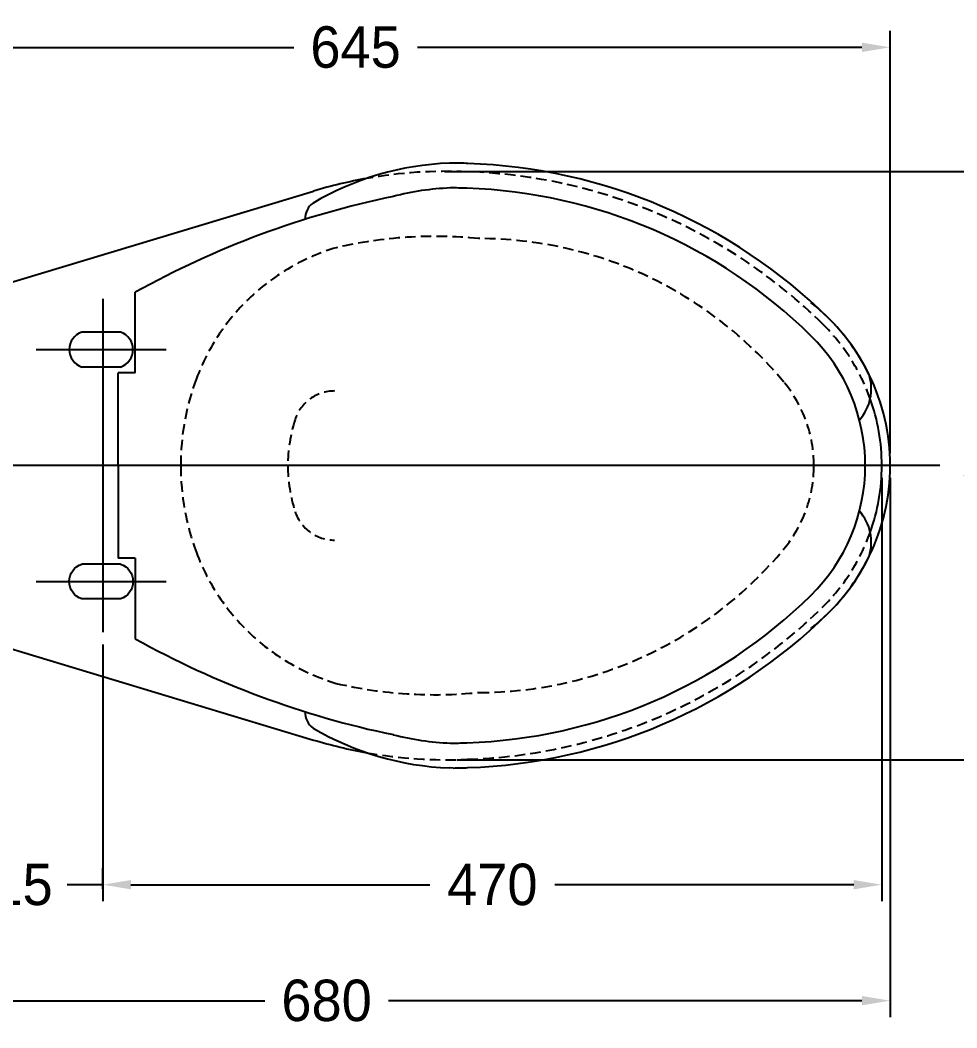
# Model space of a CAD drawing. Header units: millimetres. Extents: x 0 to 3800, y -67 to 2530.
# Drawn here: x 2400 to 2965, y 1246 to 1854 of the extents above; entities that cross this region are included whole.
import ezdxf
from ezdxf.lldxf.tags import DXFTag

# ---------------------------------------------------------------- set-up
doc = ezdxf.new("R2010")
doc.units = ezdxf.units.MM
doc.linetypes.add('DASHED2', pattern=[9.525, 6.35, -3.175])
for name, color, linetype in [('내부선 및 부속', 4, 'Continuous'), ('외형선', 3, 'Continuous'), ('점선', 6, 'DASHED2'), ('중심선', 1, 'DASHED'), ('치수선', 7, 'Continuous')]:
    doc.layers.add(name, color=color, linetype=linetype)
doc.styles.add('____', font='')
doc.styles.get('____').set_extended_font_data('굴림')
tags = doc.linetypes.add('DASHDOT', pattern=[70, 31, -13, 13, -13]).pattern_tags.tags
tags[10:11] = [DXFTag(74, 4), DXFTag(75, 0), DXFTag(340, '0'), DXFTag(46, 0.0), DXFTag(50, 0.0), DXFTag(44, 0.0), DXFTag(45, 0.0)]
tags[8:9] = [DXFTag(74, 4), DXFTag(75, 0), DXFTag(340, '0'), DXFTag(46, 0.0), DXFTag(50, 0.0), DXFTag(44, 0.0), DXFTag(45, 0.0)]
tags[6:7] = [DXFTag(74, 4), DXFTag(75, 0), DXFTag(340, '0'), DXFTag(46, 0.0), DXFTag(50, 0.0), DXFTag(44, 0.0), DXFTag(45, 0.0)]
tags[4:5] = [DXFTag(74, 4), DXFTag(75, 0), DXFTag(340, '0'), DXFTag(46, 0.0), DXFTag(50, 0.0), DXFTag(44, 0.0), DXFTag(45, 0.0)]
tags = doc.linetypes.add('DASHED', pattern=[25.72, 12.86, -12.86]).pattern_tags.tags
tags[6:7] = [DXFTag(74, 4), DXFTag(75, 0), DXFTag(340, '0'), DXFTag(46, 0.0), DXFTag(50, 0.0), DXFTag(44, 0.0), DXFTag(45, 0.0)]
tags[4:5] = [DXFTag(74, 4), DXFTag(75, 0), DXFTag(340, '0'), DXFTag(46, 0.0), DXFTag(50, 0.0), DXFTag(44, 0.0), DXFTag(45, 0.0)]
doc.dimstyles.new('MSADIM', dxfattribs={"dimtxt": 33, "dimasz": 17, "dimexe": 10, "dimexo": 7.5, "dimgap": 10, "dimtad": 0, "dimtih": 1, "dimtoh": 1, "dimdec": 0, "dimzin": 1, "dimdsep": 46, "dimtxsty": '____', "dimcen": 11.25, "dimadec": 0, "dimazin": 0, "dimtfac": 1, "dimtdec": 0, "dimtix": 1, "dimtmove": 0, "dimatfit": 3, "dimfxl": 1, "dimtolj": 1, "dimtzin": 1, "dimarcsym": 0})

# ---------------------------------------------------------------- blocks, each defined once
blk = doc.blocks.new('*D31')
at = {"layer": '치수선', "color": 0, "linetype": 'Continuous', "lineweight": -2, "transparency": 16777216}
for p, q in [((2655.67, 1762.44), (3004.95, 1762.44)), ((2994.95, 1745.44), (2994.95, 1607.75)), ((2994.95, 1424.43), (2994.95, 1562.12)), ((2663.07, 1407.43), (3004.95, 1407.43))]:
    blk.add_line(p, q, dxfattribs=at)
at = {"layer": '치수선', "color": 0, "linetype": 'Continuous', "transparency": 16777216}
for points in [[(2992.12, 1745.44), (2997.78, 1745.44), (2994.95, 1762.44)], [(2992.12, 1424.43), (2997.78, 1424.43), (2994.95, 1407.43)]]:
    blk.add_solid(points, dxfattribs=at)
at = {"layer": '치수선', "color": 0, "linetype": 'Continuous', "transparency": 16777216, "insert": (2994.95, 1584.94), "char_height": 25, "attachment_point": 5, "style": '____'}
blk.add_mtext('\\A1;355', dxfattribs=at)
blk = doc.blocks.new('*D32')
at = {"layer": '치수선', "color": 0, "linetype": 'Continuous', "lineweight": -2, "transparency": 16777216}
for p, q in [((2919.52, 1577.51), (2919.52, 1322)), ((2449.52, 1476.97), (2449.52, 1322)), ((2466.52, 1332), (2646.86, 1332)), ((2902.52, 1332), (2722.19, 1332))]:
    blk.add_line(p, q, dxfattribs=at)
at = {"layer": '치수선', "color": 0, "linetype": 'Continuous', "transparency": 16777216}
for points in [[(2466.52, 1334.83), (2466.52, 1329.17), (2449.52, 1332)], [(2902.52, 1334.83), (2902.52, 1329.17), (2919.52, 1332)]]:
    blk.add_solid(points, dxfattribs=at)
at = {"layer": '치수선', "color": 0, "linetype": 'Continuous', "transparency": 16777216, "insert": (2684.52, 1332), "char_height": 25, "attachment_point": 5, "style": '____'}
blk.add_mtext('\\A1;470', dxfattribs=at)
blk = doc.blocks.new('*D33')
at = {"layer": '치수선', "color": 0, "linetype": 'Continuous', "lineweight": -2, "transparency": 16777216}
for p, q in [((2334.52, 1416.56), (2334.52, 1322)), ((2449.52, 1329.5), (2449.52, 1342)), ((2317.52, 1332), (2300.52, 1332)), ((2334.52, 1332), (2356.07, 1332)), ((2449.52, 1332), (2427.97, 1332)), ((2466.52, 1332), (2483.52, 1332))]:
    blk.add_line(p, q, dxfattribs=at)
at = {"layer": '치수선', "color": 0, "linetype": 'Continuous', "transparency": 16777216}
for points in [[(2317.52, 1334.83), (2317.52, 1329.17), (2334.52, 1332)], [(2466.52, 1334.83), (2466.52, 1329.17), (2449.52, 1332)]]:
    blk.add_solid(points, dxfattribs=at)
at = {"layer": '치수선', "color": 0, "linetype": 'Continuous', "transparency": 16777216, "insert": (2392.02, 1332), "char_height": 25, "attachment_point": 5, "style": '____'}
blk.add_mtext('\\A1;115', dxfattribs=at)
blk = doc.blocks.new('*D35')
at = {"layer": '치수선', "color": 0, "linetype": 'Continuous', "lineweight": -2, "transparency": 16777216}
for p, q in [((2924.52, 1577.51), (2924.52, 1252)), ((2244.52, 1269.5), (2244.52, 1272)), ((2261.52, 1262), (2547.24, 1262)), ((2907.52, 1262), (2621.8, 1262))]:
    blk.add_line(p, q, dxfattribs=at)
at = {"layer": '치수선', "color": 0, "linetype": 'Continuous', "transparency": 16777216}
for points in [[(2261.52, 1264.83), (2261.52, 1259.17), (2244.52, 1262)], [(2907.52, 1264.83), (2907.52, 1259.17), (2924.52, 1262)]]:
    blk.add_solid(points, dxfattribs=at)
at = {"layer": '치수선', "color": 0, "linetype": 'Continuous', "transparency": 16777216, "insert": (2584.52, 1262), "char_height": 25, "attachment_point": 5, "style": '____'}
blk.add_mtext('\\A1;680', dxfattribs=at)
blk = doc.blocks.new('*D28')
at = {"layer": '치수선', "color": 0, "linetype": 'Continuous', "lineweight": -2, "transparency": 16777216}
for p, q in [((2279.52, 1624.01), (2279.52, 1847.44)), ((2924.52, 1592.51), (2924.52, 1847.44)), ((2296.52, 1837.44), (2564.73, 1837.44)), ((2907.52, 1837.44), (2639.32, 1837.44))]:
    blk.add_line(p, q, dxfattribs=at)
at = {"layer": '치수선', "color": 0, "linetype": 'Continuous', "transparency": 16777216}
for points in [[(2296.52, 1840.28), (2296.52, 1834.61), (2279.52, 1837.44)], [(2907.52, 1840.28), (2907.52, 1834.61), (2924.52, 1837.44)]]:
    blk.add_solid(points, dxfattribs=at)
at = {"layer": '치수선', "color": 0, "linetype": 'Continuous', "transparency": 16777216, "insert": (2602.02, 1837.44), "char_height": 25, "attachment_point": 5, "style": '____'}
blk.add_mtext('\\A1;645', dxfattribs=at)

msp = doc.modelspace()

# ---------------------------------------------------------------- linework, layer by layer
at = {"layer": '내부선 및 부속', "linetype": 'Continuous'}
for p, q in [((2660.95, 1767.58), (2658.61, 1767.55)), ((2469.02, 1640.92), (2469.02, 1689.59)), ((2460.26, 1665.55), (2436.77, 1665.55)), ((2460.26, 1644.47), (2436.77, 1644.47)), ((2458.78, 1585.01), (2458.78, 1640.92)), ((2469.02, 1640.92), (2458.78, 1640.92)), ((2458.78, 1585.01), (2458.78, 1529.11)), ((2469.02, 1529.11), (2458.78, 1529.11)), ((2469.02, 1529.11), (2469.02, 1480.44)), ((2460.26, 1525.55), (2436.77, 1525.55)), ((2460.26, 1504.47), (2436.77, 1504.47)), ((2660.95, 1402.44), (2658.61, 1402.47))]:
    msp.add_line(p, q, dxfattribs=at)
at = {"layer": '내부선 및 부속', "linetype": 'Continuous', "flags": 128}
for points in [[(2436.77, 1504.47, -0.708247), (2436.77, 1525.55)], [(2460.26, 1525.55, -0.708247), (2460.26, 1504.47)]]:
    msp.add_lwpolyline(points, format="xyb", dxfattribs=at)
at = {"layer": '내부선 및 부속', "linetype": 'Continuous'}
for centre, radius, start, end in [((2665.45, 1591.68), 176, 92.22932, 120.41153), ((2657.54, 1482.6), 285, 87.54783, 89.31572), ((2659.19, 1442.51), 325, 45.43869, 88.14931), ((2665.45, 1591.68), 161, 92.22932, 104.62837), ((2657.54, 1482.6), 270, 87.54783, 89.65648), ((2659.19, 1442.51), 310, 45.43869, 88.14931), ((2737.62, 1205.22), 553.85, 101.7541, 119.01004), ((2582.98, 1734.25), 11.34, 125.67478, 183.17321), ((2799.52, 1585.01), 125, 0, 51.90814), ((2440.48, 1655.01), 11.18, 109.38414, 250.61586), ((2456.55, 1655.01), 11.18, 289.38414, 70.61586), ((2799.52, 1585.01), 110, 0, 45.43869), ((2885.04, 1631.31), 28.13, 318.21577, 17.82131), ((2799.52, 1585.01), 125, 308.09186, 0), ((2799.52, 1585.01), 110, 314.56131, 0), ((2885.04, 1538.72), 28.13, 342.17869, 41.78423), ((2659.19, 1727.51), 310, 271.85069, 314.56131), ((2659.19, 1727.51), 325, 271.85069, 314.56131), ((2737.62, 1964.8), 553.85, 240.98996, 258.2459), ((2582.98, 1435.77), 11.34, 176.82679, 234.32522), ((2665.45, 1578.34), 176, 239.58847, 267.77068), ((2665.45, 1578.34), 161, 255.37163, 267.77068), ((2657.54, 1687.42), 270, 270.34352, 272.45217), ((2657.54, 1687.42), 285, 270.68428, 272.45217)]:
    msp.add_arc(centre, radius, start, end, dxfattribs=at)
at = {"layer": '외형선', "linetype": 'Continuous'}
for p, q in [((2360.09, 1685.37), (2576.72, 1750.68)), ((2361.31, 1484.28), (2576.72, 1419.34))]:
    msp.add_line(p, q, dxfattribs=at)
for centre, radius, start, end in [((2657.54, 1482.6), 280, 100.01106, 106.7769), ((2799.52, 1585.01), 125, 26.05431, 45.43869), ((2799.52, 1585.01), 120, 0, 19.64969), ((2799.52, 1585.01), 120, 340.35031, 0), ((2799.52, 1585.01), 125, 314.56131, 333.94569), ((2657.54, 1687.42), 280, 253.2231, 259.98894)]:
    msp.add_arc(centre, radius, start, end, dxfattribs=at)
at = {"layer": '점선'}
for centre, radius, start, end in [((2657.54, 1482.6), 280, 87.54783, 100.01106), ((2659.19, 1442.51), 320, 45.43869, 88.14931), ((2649.94, 1459.78), 263.55, 84.27052, 103.07214), ((2676.25, 1483.01), 239, 39.60566, 90), ((2627.79, 1592.01), 130, 106.7458, 159.51269), ((2799.52, 1585.01), 120, 19.64969, 45.43869), ((2646.52, 1585.01), 150, 159.51269, 180), ((2799.52, 1585.01), 79, 0, 39.60566), ((2589.31, 1605.01), 25, 90.00004, 162.07978), ((2651.16, 1585.01), 90, 162.07979, 197.92022), ((2646.52, 1585.01), 150, 180, 200.48731), ((2799.52, 1585.01), 79, 320.39434, 0), ((2589.31, 1565.01), 25, 197.92022, 269.99996), ((2799.52, 1585.01), 120, 314.56131, 340.35031), ((2676.25, 1687.01), 239, 270, 320.39434), ((2627.79, 1578.01), 130, 200.48731, 253.2542), ((2659.19, 1727.51), 320, 271.85069, 314.56131), ((2649.94, 1710.24), 263.55, 256.92786, 275.72948), ((2657.54, 1687.42), 280, 259.98894, 272.45216)]:
    msp.add_arc(centre, radius, start, end, dxfattribs=at)
at = {"layer": '중심선', "linetype": 'DASHDOT'}
for p, q in [((2449.52, 1685.55), (2449.52, 1484.47)), ((2409.3, 1655.01), (2487.72, 1655.01)), ((2954.52, 1585.01), (2214.52, 1585.01)), ((2409.3, 1515.01), (2487.72, 1515.01))]:
    msp.add_line(p, q, dxfattribs=at)

# ---------------------------------------------------------------- dimensions: what is measured, and where the dimension line sits
at = {"layer": '치수선', "linetype": 'Continuous'}
for base, p1, p2, picture, middle in [((2924.52, 1837.44), (2279.52, 1616.51), (2924.52, 1585.01), '*D28', (2602.02, 1837.44)), ((2449.52, 1332), (2919.52, 1585.01), (2449.52, 1484.47), '*D32', (2684.52, 1332))]:
    dim = msp.add_linear_dim(base=base, p1=p1, p2=p2, dimstyle='MSADIM', override={"dimtxt": 25}, dxfattribs=at)
    dim.commit()
    dim.dimension.update_dxf_attribs({"geometry": picture, "text_midpoint": middle, "dimtype": 160})
dim = msp.add_linear_dim(base=(2994.95, 1762.44), p1=(2655.57, 1407.43), p2=(2648.17, 1762.44), angle=90, dimstyle='MSADIM', override={"dimtxt": 25}, dxfattribs=at)
dim.commit()
dim.dimension.update_dxf_attribs({"geometry": '*D31', "text_midpoint": (2994.95, 1584.94), "dimtype": 160})
for base, p1, p2, picture, middle in [((2244.52, 1262), (2924.52, 1585.01), (2244.52, 1262), '*D35', (2584.52, 1262)), ((2449.52, 1332), (2334.52, 1424.06), (2449.52, 1322), '*D33', (2392.02, 1332))]:
    dim = msp.add_linear_dim(base=base, p1=p1, p2=p2, dimstyle='MSADIM', override={"dimtxt": 25}, dxfattribs=at)
    dim.commit()
    dim.dimension.update_dxf_attribs({"geometry": picture, "text_midpoint": middle})

doc.saveas('drawing.dxf')
